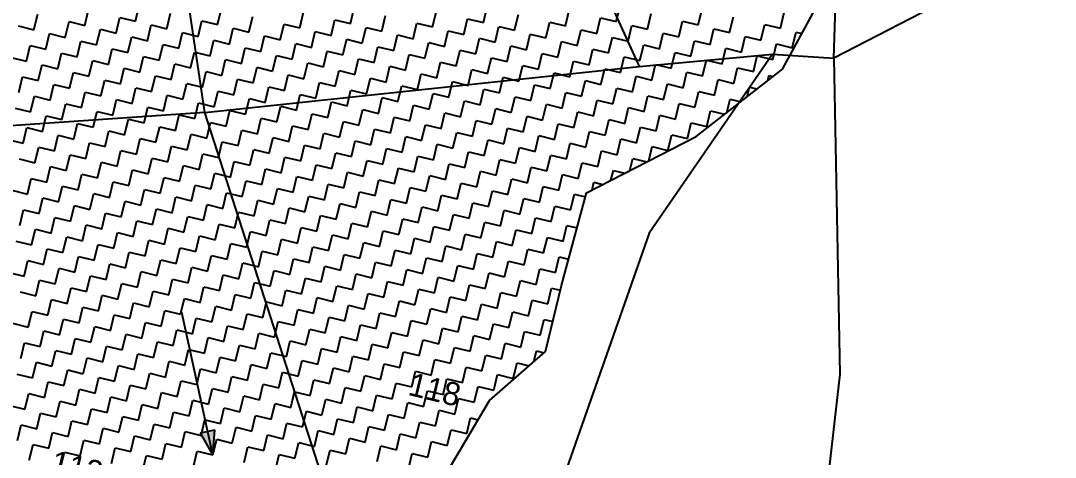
# Model space of a CAD drawing. Header units: metres. Extents: x 280481 to 282563, y 2046849 to 2049468.
# Drawn here: x 281675.5 to 281837.1, y 2048614 to 2048682.2 of the extents above; entities that cross this region are included whole.
import ezdxf
from ezdxf.enums import TextEntityAlignment as Align

# ---------------------------------------------------------------- set-up
doc = ezdxf.new("R2010")
doc.units = ezdxf.units.M
for name, color, linetype in [('POLY_HATCH', 12, 'Continuous'), ('POLY_PARCEL', 6, 'Continuous'), ('TEXT_PARCEL', 7, 'Continuous')]:
    doc.layers.add(name, color=color, linetype=linetype)
doc.styles.add('TEXT_MAP', font='')
doc.styles.get('TEXT_MAP').set_extended_font_data('Kruti Dev 050')

msp = doc.modelspace()

# ---------------------------------------------------------------- hatches: boundary and pattern name
h = msp.add_hatch(color=256)
h.paths.add_polyline_path([(281704.68, 2048618.11), (281703.55, 2048617.86), (281705.48, 2048614.42)])
h.paths.add_polyline_path([(281705.48, 2048614.42), (281705.81, 2048618.35), (281704.68, 2048618.11)])

# ---------------------------------------------------------------- linework, layer by layer
for points in [[(281705.48, 2048614.42), (281700.63, 2048636.65)], [(281703.55, 2048617.86), (281705.81, 2048618.35)], [(281705.48, 2048614.42), (281705.81, 2048618.35)], [(281705.48, 2048614.42), (281703.55, 2048617.86)]]:
    msp.add_lwpolyline(points)
at = {"layer": 'POLY_HATCH', "linetype": 'Continuous'}
for p, q in [((281693.4, 2048682.1), (281693.99, 2048684.55)), ((281677.53, 2048680.76), (281678.13, 2048683.21)), ((281685.46, 2048681.43), (281686.06, 2048683.88)), ((281698.29, 2048680.91), (281698.88, 2048683.36)), ((281706.22, 2048681.58), (281706.82, 2048684.03)), ((281719.05, 2048681.06), (281719.64, 2048683.51)), ((281726.98, 2048681.73), (281727.57, 2048684.18)), ((281731.87, 2048680.54), (281732.47, 2048682.99)), ((281739.8, 2048681.21), (281740.4, 2048683.66)), ((281747.74, 2048681.88), (281748.33, 2048684.33)), ((281752.63, 2048680.69), (281753.22, 2048683.14)), ((281760.56, 2048681.36), (281761.16, 2048683.81)), ((281768.49, 2048682.03), (281769.09, 2048684.48)), ((281773.39, 2048680.84), (281773.98, 2048683.29)), ((281781.32, 2048681.51), (281781.91, 2048683.96)), ((281794.14, 2048680.99), (281794.74, 2048683.44)), ((281675.09, 2048681.36), (281677.53, 2048680.76)), ((281682.43, 2048679.58), (281683.02, 2048682.03)), ((281683.02, 2048682.03), (281685.46, 2048681.43)), ((281690.36, 2048680.25), (281690.95, 2048682.69)), ((281690.95, 2048682.69), (281693.4, 2048682.1)), ((281695.25, 2048679.06), (281695.84, 2048681.51)), ((281695.84, 2048681.51), (281698.29, 2048680.91)), ((281703.18, 2048679.73), (281703.78, 2048682.17)), ((281703.78, 2048682.17), (281706.22, 2048681.58)), ((281711.12, 2048680.4), (281711.71, 2048682.84)), ((281716.01, 2048679.21), (281716.6, 2048681.66)), ((281716.6, 2048681.66), (281719.05, 2048681.06)), ((281723.94, 2048679.88), (281724.53, 2048682.32)), ((281724.53, 2048682.32), (281726.98, 2048681.73)), ((281736.77, 2048679.36), (281737.36, 2048681.81)), ((281737.36, 2048681.81), (281739.8, 2048681.21)), ((281744.7, 2048680.03), (281745.29, 2048682.47)), ((281745.29, 2048682.47), (281747.74, 2048681.88)), ((281749.59, 2048678.84), (281750.18, 2048681.29)), ((281750.18, 2048681.29), (281752.63, 2048680.69)), ((281757.52, 2048679.51), (281758.12, 2048681.95)), ((281758.12, 2048681.95), (281760.56, 2048681.36)), ((281765.46, 2048680.18), (281766.05, 2048682.62)), ((281766.05, 2048682.62), (281768.49, 2048682.03)), ((281770.35, 2048678.99), (281770.94, 2048681.44)), ((281770.94, 2048681.44), (281773.39, 2048680.84)), ((281778.28, 2048679.66), (281778.87, 2048682.1)), ((281778.87, 2048682.1), (281781.32, 2048681.51)), ((281786.21, 2048680.32), (281786.81, 2048682.77)), ((281791.11, 2048679.14), (281791.7, 2048681.58)), ((281791.7, 2048681.58), (281794.14, 2048680.99)), ((281679.39, 2048677.73), (281679.98, 2048680.17)), ((281679.98, 2048680.17), (281682.43, 2048679.58)), ((281687.32, 2048678.39), (281687.91, 2048680.84)), ((281687.91, 2048680.84), (281690.36, 2048680.25)), ((281692.21, 2048677.21), (281692.8, 2048679.65)), ((281692.8, 2048679.65), (281695.25, 2048679.06)), ((281700.14, 2048677.87), (281700.74, 2048680.32)), ((281700.74, 2048680.32), (281703.18, 2048679.73)), ((281708.08, 2048678.54), (281708.67, 2048680.99)), ((281708.67, 2048680.99), (281711.12, 2048680.4)), ((281712.97, 2048677.36), (281713.56, 2048679.8)), ((281713.56, 2048679.8), (281716.01, 2048679.21)), ((281720.9, 2048678.02), (281721.49, 2048680.47)), ((281721.49, 2048680.47), (281723.94, 2048679.88)), ((281728.83, 2048678.69), (281729.43, 2048681.14)), ((281729.43, 2048681.14), (281731.87, 2048680.54)), ((281733.73, 2048677.51), (281734.32, 2048679.95)), ((281734.32, 2048679.95), (281736.77, 2048679.36)), ((281741.66, 2048678.17), (281742.25, 2048680.62)), ((281742.25, 2048680.62), (281744.7, 2048680.03)), ((281754.48, 2048677.65), (281755.08, 2048680.1)), ((281755.08, 2048680.1), (281757.52, 2048679.51)), ((281762.42, 2048678.32), (281763.01, 2048680.77)), ((281763.01, 2048680.77), (281765.46, 2048680.18)), ((281775.24, 2048677.8), (281775.83, 2048680.25)), ((281775.83, 2048680.25), (281778.28, 2048679.66)), ((281783.17, 2048678.47), (281783.77, 2048680.92)), ((281783.77, 2048680.92), (281786.21, 2048680.32)), ((281788.07, 2048677.28), (281788.66, 2048679.73)), ((281788.66, 2048679.73), (281791.11, 2048679.14)), ((281796, 2048677.95), (281796.59, 2048680.4)), ((281796.59, 2048680.4), (281797.5, 2048680.18)), ((281676.35, 2048675.87), (281676.94, 2048678.32)), ((281676.94, 2048678.32), (281679.39, 2048677.73)), ((281684.28, 2048676.54), (281684.87, 2048678.99)), ((281684.87, 2048678.99), (281687.32, 2048678.39)), ((281697.1, 2048676.02), (281697.7, 2048678.47)), ((281697.7, 2048678.47), (281700.14, 2048677.87)), ((281705.04, 2048676.69), (281705.63, 2048679.14)), ((281705.63, 2048679.14), (281708.08, 2048678.54)), ((281717.86, 2048676.17), (281718.45, 2048678.62)), ((281718.45, 2048678.62), (281720.9, 2048678.02)), ((281725.79, 2048676.84), (281726.39, 2048679.28)), ((281726.39, 2048679.28), (281728.83, 2048678.69)), ((281730.69, 2048675.65), (281731.28, 2048678.1)), ((281731.28, 2048678.1), (281733.73, 2048677.51)), ((281738.62, 2048676.32), (281739.21, 2048678.77)), ((281739.21, 2048678.77), (281741.66, 2048678.17)), ((281746.55, 2048676.99), (281747.14, 2048679.43)), ((281747.14, 2048679.43), (281749.59, 2048678.84)), ((281751.44, 2048675.8), (281752.04, 2048678.25)), ((281752.04, 2048678.25), (281754.48, 2048677.65)), ((281759.38, 2048676.47), (281759.97, 2048678.91)), ((281759.97, 2048678.91), (281762.42, 2048678.32)), ((281767.31, 2048677.14), (281767.9, 2048679.58)), ((281767.9, 2048679.58), (281770.35, 2048678.99)), ((281772.2, 2048675.95), (281772.79, 2048678.4)), ((281772.79, 2048678.4), (281775.24, 2048677.8)), ((281780.13, 2048676.62), (281780.73, 2048679.06)), ((281780.73, 2048679.06), (281783.17, 2048678.47)), ((281792.96, 2048676.1), (281793.55, 2048678.55)), ((281793.55, 2048678.55), (281796, 2048677.95)), ((281673.9, 2048676.46), (281676.35, 2048675.87)), ((281681.24, 2048674.69), (281681.83, 2048677.13)), ((281681.83, 2048677.13), (281684.28, 2048676.54)), ((281689.17, 2048675.35), (281689.76, 2048677.8)), ((281689.76, 2048677.8), (281692.21, 2048677.21)), ((281694.06, 2048674.17), (281694.66, 2048676.61)), ((281694.66, 2048676.61), (281697.1, 2048676.02)), ((281702, 2048674.84), (281702.59, 2048677.28)), ((281702.59, 2048677.28), (281705.04, 2048676.69)), ((281709.93, 2048675.5), (281710.52, 2048677.95)), ((281710.52, 2048677.95), (281712.97, 2048677.36)), ((281714.82, 2048674.32), (281715.42, 2048676.76)), ((281715.42, 2048676.76), (281717.86, 2048676.17)), ((281722.75, 2048674.98), (281723.35, 2048677.43)), ((281723.35, 2048677.43), (281725.79, 2048676.84)), ((281735.58, 2048674.47), (281736.17, 2048676.91)), ((281736.17, 2048676.91), (281738.62, 2048676.32)), ((281743.51, 2048675.13), (281744.1, 2048677.58)), ((281744.1, 2048677.58), (281746.55, 2048676.99)), ((281756.34, 2048674.61), (281756.93, 2048677.06)), ((281756.93, 2048677.06), (281759.38, 2048676.47)), ((281764.27, 2048675.28), (281764.86, 2048677.73)), ((281764.86, 2048677.73), (281767.31, 2048677.14)), ((281769.16, 2048674.1), (281769.76, 2048676.54)), ((281769.76, 2048676.54), (281772.2, 2048675.95)), ((281777.09, 2048674.76), (281777.69, 2048677.21)), ((281777.69, 2048677.21), (281780.13, 2048676.62)), ((281785.03, 2048675.43), (281785.62, 2048677.88)), ((281785.62, 2048677.88), (281788.07, 2048677.28)), ((281789.92, 2048674.25), (281790.51, 2048676.69)), ((281790.51, 2048676.69), (281792.96, 2048676.1)), ((281678.2, 2048672.83), (281678.79, 2048675.28)), ((281678.79, 2048675.28), (281681.24, 2048674.69)), ((281686.13, 2048673.5), (281686.73, 2048675.95)), ((281686.73, 2048675.95), (281689.17, 2048675.35)), ((281698.96, 2048672.98), (281699.55, 2048675.43)), ((281699.55, 2048675.43), (281702, 2048674.84)), ((281706.89, 2048673.65), (281707.48, 2048676.1)), ((281707.48, 2048676.1), (281709.93, 2048675.5)), ((281711.78, 2048672.46), (281712.38, 2048674.91)), ((281712.38, 2048674.91), (281714.82, 2048674.32)), ((281719.72, 2048673.13), (281720.31, 2048675.58)), ((281720.31, 2048675.58), (281722.75, 2048674.98)), ((281727.65, 2048673.8), (281728.24, 2048676.24)), ((281728.24, 2048676.24), (281730.69, 2048675.65)), ((281732.54, 2048672.61), (281733.13, 2048675.06)), ((281733.13, 2048675.06), (281735.58, 2048674.47)), ((281740.47, 2048673.28), (281741.07, 2048675.73)), ((281741.07, 2048675.73), (281743.51, 2048675.13)), ((281748.4, 2048673.95), (281749, 2048676.39)), ((281749, 2048676.39), (281751.44, 2048675.8)), ((281753.3, 2048672.76), (281753.89, 2048675.21)), ((281753.89, 2048675.21), (281756.34, 2048674.61)), ((281761.23, 2048673.43), (281761.82, 2048675.88)), ((281761.82, 2048675.88), (281764.27, 2048675.28)), ((281774.05, 2048672.91), (281774.65, 2048675.36)), ((281774.65, 2048675.36), (281777.09, 2048674.76)), ((281781.99, 2048673.58), (281782.58, 2048676.02)), ((281782.58, 2048676.02), (281785.03, 2048675.43)), ((281786.88, 2048672.39), (281787.47, 2048674.84)), ((281787.47, 2048674.84), (281789.92, 2048674.25)), ((281675.16, 2048670.98), (281675.75, 2048673.43)), ((281675.75, 2048673.43), (281678.2, 2048672.83)), ((281683.09, 2048671.65), (281683.69, 2048674.09)), ((281683.69, 2048674.09), (281686.13, 2048673.5)), ((281691.03, 2048672.31), (281691.62, 2048674.76)), ((281691.62, 2048674.76), (281694.06, 2048674.17)), ((281695.92, 2048671.13), (281696.51, 2048673.57)), ((281696.51, 2048673.57), (281698.96, 2048672.98)), ((281703.85, 2048671.8), (281704.44, 2048674.24)), ((281704.44, 2048674.24), (281706.89, 2048673.65)), ((281716.68, 2048671.28), (281717.27, 2048673.72)), ((281717.27, 2048673.72), (281719.72, 2048673.13)), ((281724.61, 2048671.94), (281725.2, 2048674.39)), ((281725.2, 2048674.39), (281727.65, 2048673.8)), ((281729.5, 2048670.76), (281730.09, 2048673.21)), ((281730.09, 2048673.21), (281732.54, 2048672.61)), ((281737.43, 2048671.43), (281738.03, 2048673.87)), ((281738.03, 2048673.87), (281740.47, 2048673.28)), ((281745.37, 2048672.09), (281745.96, 2048674.54)), ((281745.96, 2048674.54), (281748.4, 2048673.95)), ((281750.26, 2048670.91), (281750.85, 2048673.35)), ((281750.85, 2048673.35), (281753.3, 2048672.76)), ((281758.19, 2048671.58), (281758.78, 2048674.02)), ((281758.78, 2048674.02), (281761.23, 2048673.43)), ((281766.12, 2048672.24), (281766.72, 2048674.69)), ((281766.72, 2048674.69), (281769.16, 2048674.1)), ((281771.02, 2048671.06), (281771.61, 2048673.5)), ((281771.61, 2048673.5), (281774.05, 2048672.91)), ((281778.95, 2048671.72), (281779.54, 2048674.17)), ((281779.54, 2048674.17), (281781.99, 2048673.58)), ((281792.16, 2048672.82), (281792.37, 2048673.65)), ((281792.37, 2048673.65), (281793.03, 2048673.49)), ((281680.05, 2048669.79), (281680.65, 2048672.24)), ((281680.65, 2048672.24), (281683.09, 2048671.65)), ((281687.99, 2048670.46), (281688.58, 2048672.91)), ((281688.58, 2048672.91), (281691.03, 2048672.31)), ((281692.88, 2048669.27), (281693.47, 2048671.72)), ((281693.47, 2048671.72), (281695.92, 2048671.13)), ((281700.81, 2048669.94), (281701.4, 2048672.39)), ((281701.4, 2048672.39), (281703.85, 2048671.8)), ((281708.74, 2048670.61), (281709.34, 2048673.06)), ((281709.34, 2048673.06), (281711.78, 2048672.46)), ((281713.64, 2048669.42), (281714.23, 2048671.87)), ((281714.23, 2048671.87), (281716.68, 2048671.28)), ((281721.57, 2048670.09), (281722.16, 2048672.54)), ((281722.16, 2048672.54), (281724.61, 2048671.94)), ((281734.39, 2048669.57), (281734.99, 2048672.02)), ((281734.99, 2048672.02), (281737.43, 2048671.43)), ((281742.33, 2048670.24), (281742.92, 2048672.69)), ((281742.92, 2048672.69), (281745.37, 2048672.09)), ((281755.15, 2048669.72), (281755.74, 2048672.17)), ((281755.74, 2048672.17), (281758.19, 2048671.58)), ((281763.08, 2048670.39), (281763.68, 2048672.84)), ((281763.68, 2048672.84), (281766.12, 2048672.24)), ((281767.98, 2048669.2), (281768.57, 2048671.65)), ((281768.57, 2048671.65), (281771.02, 2048671.06)), ((281775.91, 2048669.87), (281776.5, 2048672.32)), ((281776.5, 2048672.32), (281778.95, 2048671.72)), ((281783.84, 2048670.54), (281784.43, 2048672.98)), ((281784.43, 2048672.98), (281786.88, 2048672.39)), ((281788.97, 2048670.34), (281789.33, 2048671.8)), ((281789.33, 2048671.8), (281790.49, 2048671.52)), ((281677.01, 2048667.94), (281677.61, 2048670.39)), ((281677.61, 2048670.39), (281680.05, 2048669.79)), ((281684.95, 2048668.61), (281685.54, 2048671.05)), ((281685.54, 2048671.05), (281687.99, 2048670.46)), ((281697.77, 2048668.09), (281698.36, 2048670.54)), ((281698.36, 2048670.54), (281700.81, 2048669.94)), ((281705.7, 2048668.76), (281706.3, 2048671.2)), ((281706.3, 2048671.2), (281708.74, 2048670.61)), ((281710.6, 2048667.57), (281711.19, 2048670.02)), ((281711.19, 2048670.02), (281713.64, 2048669.42)), ((281718.53, 2048668.24), (281719.12, 2048670.68)), ((281719.12, 2048670.68), (281721.57, 2048670.09)), ((281726.46, 2048668.91), (281727.05, 2048671.35)), ((281727.05, 2048671.35), (281729.5, 2048670.76)), ((281731.35, 2048667.72), (281731.95, 2048670.17)), ((281731.95, 2048670.17), (281734.39, 2048669.57)), ((281739.29, 2048668.39), (281739.88, 2048670.83)), ((281739.88, 2048670.83), (281742.33, 2048670.24)), ((281747.22, 2048669.05), (281747.81, 2048671.5)), ((281747.81, 2048671.5), (281750.26, 2048670.91)), ((281752.11, 2048667.87), (281752.7, 2048670.31)), ((281752.7, 2048670.31), (281755.15, 2048669.72)), ((281760.04, 2048668.54), (281760.64, 2048670.98)), ((281760.64, 2048670.98), (281763.08, 2048670.39)), ((281772.87, 2048668.02), (281773.46, 2048670.46)), ((281773.46, 2048670.46), (281775.91, 2048669.87)), ((281780.8, 2048668.69), (281781.39, 2048671.13)), ((281781.39, 2048671.13), (281783.84, 2048670.54)), ((281674.57, 2048668.53), (281677.01, 2048667.94)), ((281681.91, 2048666.75), (281682.5, 2048669.2)), ((281682.5, 2048669.2), (281684.95, 2048668.61)), ((281689.84, 2048667.42), (281690.43, 2048669.87)), ((281690.43, 2048669.87), (281692.88, 2048669.27)), ((281694.73, 2048666.24), (281695.33, 2048668.68)), ((281695.33, 2048668.68), (281697.77, 2048668.09)), ((281702.66, 2048666.9), (281703.26, 2048669.35)), ((281703.26, 2048669.35), (281705.7, 2048668.76)), ((281715.49, 2048666.38), (281716.08, 2048668.83)), ((281716.08, 2048668.83), (281718.53, 2048668.24)), ((281723.42, 2048667.05), (281724.01, 2048669.5)), ((281724.01, 2048669.5), (281726.46, 2048668.91)), ((281736.25, 2048666.53), (281736.84, 2048668.98)), ((281736.84, 2048668.98), (281739.29, 2048668.39)), ((281744.18, 2048667.2), (281744.77, 2048669.65)), ((281744.77, 2048669.65), (281747.22, 2048669.05)), ((281749.07, 2048666.02), (281749.67, 2048668.46)), ((281749.67, 2048668.46), (281752.11, 2048667.87)), ((281757, 2048666.68), (281757.6, 2048669.13)), ((281757.6, 2048669.13), (281760.04, 2048668.54)), ((281764.94, 2048667.35), (281765.53, 2048669.8)), ((281765.53, 2048669.8), (281767.98, 2048669.2)), ((281769.83, 2048666.16), (281770.42, 2048668.61)), ((281770.42, 2048668.61), (281772.87, 2048668.02)), ((281777.76, 2048666.83), (281778.35, 2048669.28)), ((281778.35, 2048669.28), (281780.8, 2048668.69)), ((281785.78, 2048667.85), (281786.29, 2048669.95)), ((281786.29, 2048669.95), (281787.95, 2048669.54)), ((281678.87, 2048664.9), (281679.46, 2048667.35)), ((281679.46, 2048667.35), (281681.91, 2048666.75)), ((281686.8, 2048665.57), (281687.39, 2048668.01)), ((281687.39, 2048668.01), (281689.84, 2048667.42)), ((281691.69, 2048664.38), (281692.29, 2048666.83)), ((281692.29, 2048666.83), (281694.73, 2048666.24)), ((281699.63, 2048665.05), (281700.22, 2048667.5)), ((281700.22, 2048667.5), (281702.66, 2048666.9)), ((281707.56, 2048665.72), (281708.15, 2048668.16)), ((281708.15, 2048668.16), (281710.6, 2048667.57)), ((281712.45, 2048664.53), (281713.04, 2048666.98)), ((281713.04, 2048666.98), (281715.49, 2048666.38)), ((281720.38, 2048665.2), (281720.98, 2048667.64)), ((281720.98, 2048667.64), (281723.42, 2048667.05)), ((281728.31, 2048665.87), (281728.91, 2048668.31)), ((281728.91, 2048668.31), (281731.35, 2048667.72)), ((281733.21, 2048664.68), (281733.8, 2048667.13)), ((281733.8, 2048667.13), (281736.25, 2048666.53)), ((281741.14, 2048665.35), (281741.73, 2048667.79)), ((281741.73, 2048667.79), (281744.18, 2048667.2)), ((281753.97, 2048664.83), (281754.56, 2048667.28)), ((281754.56, 2048667.28), (281757, 2048666.68)), ((281761.9, 2048665.5), (281762.49, 2048667.94)), ((281762.49, 2048667.94), (281764.94, 2048667.35)), ((281766.79, 2048664.31), (281767.38, 2048666.76)), ((281767.38, 2048666.76), (281769.83, 2048666.16)), ((281774.72, 2048664.98), (281775.32, 2048667.42)), ((281775.32, 2048667.42), (281777.76, 2048666.83)), ((281782.65, 2048665.65), (281783.25, 2048668.09)), ((281783.25, 2048668.09), (281785.42, 2048667.57)), ((281675.83, 2048663.05), (281676.42, 2048665.49)), ((281676.42, 2048665.49), (281678.87, 2048664.9)), ((281683.76, 2048663.71), (281684.35, 2048666.16)), ((281684.35, 2048666.16), (281686.8, 2048665.57)), ((281696.59, 2048663.2), (281697.18, 2048665.64)), ((281697.18, 2048665.64), (281699.63, 2048665.05)), ((281704.52, 2048663.86), (281705.11, 2048666.31)), ((281705.11, 2048666.31), (281707.56, 2048665.72)), ((281709.41, 2048662.68), (281710, 2048665.12)), ((281710, 2048665.12), (281712.45, 2048664.53)), ((281717.34, 2048663.35), (281717.94, 2048665.79)), ((281717.94, 2048665.79), (281720.38, 2048665.2)), ((281725.28, 2048664.01), (281725.87, 2048666.46)), ((281725.87, 2048666.46), (281728.31, 2048665.87)), ((281730.17, 2048662.83), (281730.76, 2048665.27)), ((281730.76, 2048665.27), (281733.21, 2048664.68)), ((281738.1, 2048663.49), (281738.69, 2048665.94)), ((281738.69, 2048665.94), (281741.14, 2048665.35)), ((281746.03, 2048664.16), (281746.63, 2048666.61)), ((281746.63, 2048666.61), (281749.07, 2048666.02)), ((281750.93, 2048662.98), (281751.52, 2048665.42)), ((281751.52, 2048665.42), (281753.97, 2048664.83)), ((281758.86, 2048663.64), (281759.45, 2048666.09)), ((281759.45, 2048666.09), (281761.9, 2048665.5)), ((281771.68, 2048663.12), (281772.28, 2048665.57)), ((281772.28, 2048665.57), (281774.72, 2048664.98)), ((281779.62, 2048663.79), (281780.21, 2048666.24)), ((281780.21, 2048666.24), (281782.65, 2048665.65)), ((281673.38, 2048663.64), (281675.83, 2048663.05)), ((281680.72, 2048661.86), (281681.31, 2048664.31)), ((281681.31, 2048664.31), (281683.76, 2048663.71)), ((281688.65, 2048662.53), (281689.25, 2048664.97)), ((281689.25, 2048664.97), (281691.69, 2048664.38)), ((281693.55, 2048661.34), (281694.14, 2048663.79)), ((281694.14, 2048663.79), (281696.59, 2048663.2)), ((281701.48, 2048662.01), (281702.07, 2048664.46)), ((281702.07, 2048664.46), (281704.52, 2048663.86)), ((281714.3, 2048661.49), (281714.9, 2048663.94)), ((281714.9, 2048663.94), (281717.34, 2048663.35)), ((281722.24, 2048662.16), (281722.83, 2048664.61)), ((281722.83, 2048664.61), (281725.28, 2048664.01)), ((281735.06, 2048661.64), (281735.65, 2048664.09)), ((281735.65, 2048664.09), (281738.1, 2048663.49)), ((281742.99, 2048662.31), (281743.59, 2048664.75)), ((281743.59, 2048664.75), (281746.03, 2048664.16)), ((281747.89, 2048661.12), (281748.48, 2048663.57)), ((281748.48, 2048663.57), (281750.93, 2048662.98)), ((281755.82, 2048661.79), (281756.41, 2048664.24)), ((281756.41, 2048664.24), (281758.86, 2048663.64)), ((281763.75, 2048662.46), (281764.34, 2048664.9)), ((281764.34, 2048664.9), (281766.79, 2048664.31)), ((281768.64, 2048661.27), (281769.24, 2048663.72)), ((281769.24, 2048663.72), (281771.68, 2048663.12)), ((281776.58, 2048661.94), (281777.17, 2048664.39)), ((281777.17, 2048664.39), (281779.62, 2048663.79)), ((281677.68, 2048660.01), (281678.27, 2048662.45)), ((281678.27, 2048662.45), (281680.72, 2048661.86)), ((281685.61, 2048660.67), (281686.21, 2048663.12)), ((281686.21, 2048663.12), (281688.65, 2048662.53)), ((281690.51, 2048659.49), (281691.1, 2048661.94)), ((281691.1, 2048661.94), (281693.55, 2048661.34)), ((281698.44, 2048660.16), (281699.03, 2048662.6)), ((281699.03, 2048662.6), (281701.48, 2048662.01)), ((281706.37, 2048660.82), (281706.96, 2048663.27)), ((281706.96, 2048663.27), (281709.41, 2048662.68)), ((281711.26, 2048659.64), (281711.86, 2048662.08)), ((281711.86, 2048662.08), (281714.3, 2048661.49)), ((281719.2, 2048660.31), (281719.79, 2048662.75)), ((281719.79, 2048662.75), (281722.24, 2048662.16)), ((281727.13, 2048660.97), (281727.72, 2048663.42)), ((281727.72, 2048663.42), (281730.17, 2048662.83)), ((281732.02, 2048659.79), (281732.61, 2048662.23)), ((281732.61, 2048662.23), (281735.06, 2048661.64)), ((281739.95, 2048660.45), (281740.55, 2048662.9)), ((281740.55, 2048662.9), (281742.99, 2048662.31)), ((281752.78, 2048659.94), (281753.37, 2048662.38)), ((281753.37, 2048662.38), (281755.82, 2048661.79)), ((281760.71, 2048660.6), (281761.3, 2048663.05)), ((281761.3, 2048663.05), (281763.75, 2048662.46)), ((281773.59, 2048660.32), (281774.13, 2048662.53)), ((281774.13, 2048662.53), (281776.58, 2048661.94)), ((281675.24, 2048660.6), (281677.68, 2048660.01)), ((281682.57, 2048658.82), (281683.17, 2048661.27)), ((281683.17, 2048661.27), (281685.61, 2048660.67)), ((281695.4, 2048658.3), (281695.99, 2048660.75)), ((281695.99, 2048660.75), (281698.44, 2048660.16)), ((281703.33, 2048658.97), (281703.93, 2048661.42)), ((281703.93, 2048661.42), (281706.37, 2048660.82)), ((281716.16, 2048658.45), (281716.75, 2048660.9)), ((281716.75, 2048660.9), (281719.2, 2048660.31)), ((281724.09, 2048659.12), (281724.68, 2048661.57)), ((281724.68, 2048661.57), (281727.13, 2048660.97)), ((281728.98, 2048657.93), (281729.58, 2048660.38)), ((281729.58, 2048660.38), (281732.02, 2048659.79)), ((281736.91, 2048658.6), (281737.51, 2048661.05)), ((281737.51, 2048661.05), (281739.95, 2048660.45)), ((281744.85, 2048659.27), (281745.44, 2048661.72)), ((281745.44, 2048661.72), (281747.89, 2048661.12)), ((281749.74, 2048658.08), (281750.33, 2048660.53)), ((281750.33, 2048660.53), (281752.78, 2048659.94)), ((281757.67, 2048658.75), (281758.26, 2048661.2)), ((281758.26, 2048661.2), (281760.71, 2048660.6)), ((281765.6, 2048659.42), (281766.2, 2048661.86)), ((281766.2, 2048661.86), (281768.64, 2048661.27)), ((281770.63, 2048658.79), (281771.09, 2048660.68)), ((281771.09, 2048660.68), (281773.27, 2048660.15)), ((281679.54, 2048656.97), (281680.13, 2048659.41)), ((281680.13, 2048659.41), (281682.57, 2048658.82)), ((281687.47, 2048657.64), (281688.06, 2048660.08)), ((281688.06, 2048660.08), (281690.51, 2048659.49)), ((281692.36, 2048656.45), (281692.95, 2048658.9)), ((281692.95, 2048658.9), (281695.4, 2048658.3)), ((281700.29, 2048657.12), (281700.89, 2048659.56)), ((281700.89, 2048659.56), (281703.33, 2048658.97)), ((281708.22, 2048657.78), (281708.82, 2048660.23)), ((281708.82, 2048660.23), (281711.26, 2048659.64)), ((281713.12, 2048656.6), (281713.71, 2048659.05)), ((281713.71, 2048659.05), (281716.16, 2048658.45)), ((281721.05, 2048657.27), (281721.64, 2048659.71)), ((281721.64, 2048659.71), (281724.09, 2048659.12)), ((281733.88, 2048656.75), (281734.47, 2048659.19)), ((281734.47, 2048659.19), (281736.91, 2048658.6)), ((281741.81, 2048657.42), (281742.4, 2048659.86)), ((281742.4, 2048659.86), (281744.85, 2048659.27)), ((281746.7, 2048656.23), (281747.29, 2048658.68)), ((281747.29, 2048658.68), (281749.74, 2048658.08)), ((281754.63, 2048656.9), (281755.23, 2048659.34)), ((281755.23, 2048659.34), (281757.67, 2048658.75)), ((281762.56, 2048657.56), (281763.16, 2048660.01)), ((281763.16, 2048660.01), (281765.6, 2048659.42)), ((281767.67, 2048657.27), (281768.05, 2048658.82)), ((281768.05, 2048658.82), (281769.85, 2048658.39)), ((281676.5, 2048655.11), (281677.09, 2048657.56)), ((281677.09, 2048657.56), (281679.54, 2048656.97)), ((281684.43, 2048655.78), (281685.02, 2048658.23)), ((281685.02, 2048658.23), (281687.47, 2048657.64)), ((281689.32, 2048654.6), (281689.91, 2048657.04)), ((281689.91, 2048657.04), (281692.36, 2048656.45)), ((281697.25, 2048655.26), (281697.85, 2048657.71)), ((281697.85, 2048657.71), (281700.29, 2048657.12)), ((281705.19, 2048655.93), (281705.78, 2048658.38)), ((281705.78, 2048658.38), (281708.22, 2048657.78)), ((281710.08, 2048654.75), (281710.67, 2048657.19)), ((281710.67, 2048657.19), (281713.12, 2048656.6)), ((281718.01, 2048655.41), (281718.6, 2048657.86)), ((281718.6, 2048657.86), (281721.05, 2048657.27)), ((281725.94, 2048656.08), (281726.54, 2048658.53)), ((281726.54, 2048658.53), (281728.98, 2048657.93)), ((281730.84, 2048654.89), (281731.43, 2048657.34)), ((281731.43, 2048657.34), (281733.88, 2048656.75)), ((281738.77, 2048655.56), (281739.36, 2048658.01)), ((281739.36, 2048658.01), (281741.81, 2048657.42)), ((281751.59, 2048655.04), (281752.19, 2048657.49)), ((281752.19, 2048657.49), (281754.63, 2048656.9)), ((281759.53, 2048655.71), (281760.12, 2048658.16)), ((281760.12, 2048658.16), (281762.56, 2048657.56)), ((281674.05, 2048655.71), (281676.5, 2048655.11)), ((281681.39, 2048653.93), (281681.98, 2048656.38)), ((281681.98, 2048656.38), (281684.43, 2048655.78)), ((281694.21, 2048653.41), (281694.81, 2048655.86)), ((281694.81, 2048655.86), (281697.25, 2048655.26)), ((281702.15, 2048654.08), (281702.74, 2048656.52)), ((281702.74, 2048656.52), (281705.19, 2048655.93)), ((281714.97, 2048653.56), (281715.56, 2048656.01)), ((281715.56, 2048656.01), (281718.01, 2048655.41)), ((281722.9, 2048654.23), (281723.5, 2048656.67)), ((281723.5, 2048656.67), (281725.94, 2048656.08)), ((281727.8, 2048653.04), (281728.39, 2048655.49)), ((281728.39, 2048655.49), (281730.84, 2048654.89)), ((281735.73, 2048653.71), (281736.32, 2048656.15)), ((281736.32, 2048656.15), (281738.77, 2048655.56)), ((281743.66, 2048654.38), (281744.25, 2048656.82)), ((281744.25, 2048656.82), (281746.7, 2048656.23)), ((281748.55, 2048653.19), (281749.15, 2048655.64)), ((281749.15, 2048655.64), (281751.59, 2048655.04)), ((281756.49, 2048653.86), (281757.08, 2048656.3)), ((281757.08, 2048656.3), (281759.53, 2048655.71)), ((281764.72, 2048655.75), (281765.01, 2048656.97)), ((281765.01, 2048656.97), (281766.42, 2048656.63)), ((281678.35, 2048652.08), (281678.94, 2048654.52)), ((281678.94, 2048654.52), (281681.39, 2048653.93)), ((281686.28, 2048652.74), (281686.87, 2048655.19)), ((281686.87, 2048655.19), (281689.32, 2048654.6)), ((281691.17, 2048651.56), (281691.77, 2048654)), ((281691.77, 2048654), (281694.21, 2048653.41)), ((281699.11, 2048652.22), (281699.7, 2048654.67)), ((281699.7, 2048654.67), (281702.15, 2048654.08)), ((281707.04, 2048652.89), (281707.63, 2048655.34)), ((281707.63, 2048655.34), (281710.08, 2048654.75)), ((281711.93, 2048651.71), (281712.52, 2048654.15)), ((281712.52, 2048654.15), (281714.97, 2048653.56)), ((281719.86, 2048652.37), (281720.46, 2048654.82)), ((281720.46, 2048654.82), (281722.9, 2048654.23)), ((281732.69, 2048651.85), (281733.28, 2048654.3)), ((281733.28, 2048654.3), (281735.73, 2048653.71)), ((281740.62, 2048652.52), (281741.21, 2048654.97)), ((281741.21, 2048654.97), (281743.66, 2048654.38)), ((281753.45, 2048652), (281754.04, 2048654.45)), ((281754.04, 2048654.45), (281756.49, 2048653.86)), ((281761.38, 2048652.67), (281761.97, 2048655.12)), ((281761.97, 2048655.12), (281763.69, 2048654.7)), ((281675.31, 2048650.22), (281675.9, 2048652.67)), ((281675.9, 2048652.67), (281678.35, 2048652.08)), ((281683.24, 2048650.89), (281683.84, 2048653.34)), ((281683.84, 2048653.34), (281686.28, 2048652.74)), ((281696.07, 2048650.37), (281696.66, 2048652.82)), ((281696.66, 2048652.82), (281699.11, 2048652.22)), ((281704, 2048651.04), (281704.59, 2048653.48)), ((281704.59, 2048653.48), (281707.04, 2048652.89)), ((281708.89, 2048649.85), (281709.49, 2048652.3)), ((281709.49, 2048652.3), (281711.93, 2048651.71)), ((281716.82, 2048650.52), (281717.42, 2048652.97)), ((281717.42, 2048652.97), (281719.86, 2048652.37)), ((281724.76, 2048651.19), (281725.35, 2048653.63)), ((281725.35, 2048653.63), (281727.8, 2048653.04)), ((281729.65, 2048650), (281730.24, 2048652.45)), ((281730.24, 2048652.45), (281732.69, 2048651.85)), ((281737.58, 2048650.67), (281738.18, 2048653.12)), ((281738.18, 2048653.12), (281740.62, 2048652.52)), ((281745.51, 2048651.34), (281746.11, 2048653.78)), ((281746.11, 2048653.78), (281748.55, 2048653.19)), ((281750.41, 2048650.15), (281751, 2048652.6)), ((281751, 2048652.6), (281753.45, 2048652)), ((281758.34, 2048650.82), (281758.93, 2048653.26)), ((281758.93, 2048653.26), (281761.38, 2048652.67)), ((281680.2, 2048649.04), (281680.8, 2048651.48)), ((281680.8, 2048651.48), (281683.24, 2048650.89)), ((281688.14, 2048649.7), (281688.73, 2048652.15)), ((281688.73, 2048652.15), (281691.17, 2048651.56)), ((281693.03, 2048648.52), (281693.62, 2048650.96)), ((281693.62, 2048650.96), (281696.07, 2048650.37)), ((281700.96, 2048649.18), (281701.55, 2048651.63)), ((281701.55, 2048651.63), (281704, 2048651.04)), ((281713.79, 2048648.67), (281714.38, 2048651.11)), ((281714.38, 2048651.11), (281716.82, 2048650.52)), ((281721.72, 2048649.33), (281722.31, 2048651.78)), ((281722.31, 2048651.78), (281724.76, 2048651.19)), ((281726.61, 2048648.15), (281727.2, 2048650.59)), ((281727.2, 2048650.59), (281729.65, 2048650)), ((281734.54, 2048648.82), (281735.14, 2048651.26)), ((281735.14, 2048651.26), (281737.58, 2048650.67)), ((281742.47, 2048649.48), (281743.07, 2048651.93)), ((281743.07, 2048651.93), (281745.51, 2048651.34)), ((281747.37, 2048648.3), (281747.96, 2048650.74)), ((281747.96, 2048650.74), (281750.41, 2048650.15)), ((281755.3, 2048648.96), (281755.89, 2048651.41)), ((281755.89, 2048651.41), (281758.34, 2048650.82)), ((281677.16, 2048647.18), (281677.76, 2048649.63)), ((281677.76, 2048649.63), (281680.2, 2048649.04)), ((281685.1, 2048647.85), (281685.69, 2048650.3)), ((281685.69, 2048650.3), (281688.14, 2048649.7)), ((281689.99, 2048646.66), (281690.58, 2048649.11)), ((281690.58, 2048649.11), (281693.03, 2048648.52)), ((281697.92, 2048647.33), (281698.51, 2048649.78)), ((281698.51, 2048649.78), (281700.96, 2048649.18)), ((281705.85, 2048648), (281706.45, 2048650.45)), ((281706.45, 2048650.45), (281708.89, 2048649.85)), ((281710.75, 2048646.81), (281711.34, 2048649.26)), ((281711.34, 2048649.26), (281713.79, 2048648.67)), ((281718.68, 2048647.48), (281719.27, 2048649.93)), ((281719.27, 2048649.93), (281721.72, 2048649.33)), ((281731.5, 2048646.96), (281732.1, 2048649.41)), ((281732.1, 2048649.41), (281734.54, 2048648.82)), ((281739.44, 2048647.63), (281740.03, 2048650.08)), ((281740.03, 2048650.08), (281742.47, 2048649.48)), ((281752.26, 2048647.11), (281752.85, 2048649.56)), ((281752.85, 2048649.56), (281755.3, 2048648.96)), ((281760.19, 2048647.78), (281760.79, 2048650.23)), ((281760.79, 2048650.23), (281762.38, 2048649.84)), ((281674.72, 2048647.78), (281677.16, 2048647.18)), ((281682.06, 2048646), (281682.65, 2048648.44)), ((281682.65, 2048648.44), (281685.1, 2048647.85)), ((281694.88, 2048645.48), (281695.47, 2048647.92)), ((281695.47, 2048647.92), (281697.92, 2048647.33)), ((281702.81, 2048646.15), (281703.41, 2048648.59)), ((281703.41, 2048648.59), (281705.85, 2048648)), ((281707.71, 2048644.96), (281708.3, 2048647.41)), ((281708.3, 2048647.41), (281710.75, 2048646.81)), ((281715.64, 2048645.63), (281716.23, 2048648.07)), ((281716.23, 2048648.07), (281718.68, 2048647.48)), ((281723.57, 2048646.29), (281724.16, 2048648.74)), ((281724.16, 2048648.74), (281726.61, 2048648.15)), ((281728.46, 2048645.11), (281729.06, 2048647.56)), ((281729.06, 2048647.56), (281731.5, 2048646.96)), ((281736.4, 2048645.78), (281736.99, 2048648.22)), ((281736.99, 2048648.22), (281739.44, 2048647.63)), ((281744.33, 2048646.44), (281744.92, 2048648.89)), ((281744.92, 2048648.89), (281747.37, 2048648.3)), ((281749.22, 2048645.26), (281749.81, 2048647.7)), ((281749.81, 2048647.7), (281752.26, 2048647.11)), ((281757.15, 2048645.93), (281757.75, 2048648.37)), ((281757.75, 2048648.37), (281760.19, 2048647.78)), ((281679.02, 2048644.14), (281679.61, 2048646.59)), ((281679.61, 2048646.59), (281682.06, 2048646)), ((281686.95, 2048644.81), (281687.54, 2048647.26)), ((281687.54, 2048647.26), (281689.99, 2048646.66)), ((281691.84, 2048643.62), (281692.43, 2048646.07)), ((281692.43, 2048646.07), (281694.88, 2048645.48)), ((281699.77, 2048644.29), (281700.37, 2048646.74)), ((281700.37, 2048646.74), (281702.81, 2048646.15)), ((281712.6, 2048643.77), (281713.19, 2048646.22)), ((281713.19, 2048646.22), (281715.64, 2048645.63)), ((281720.53, 2048644.44), (281721.12, 2048646.89)), ((281721.12, 2048646.89), (281723.57, 2048646.29)), ((281733.36, 2048643.92), (281733.95, 2048646.37)), ((281733.95, 2048646.37), (281736.4, 2048645.78)), ((281741.29, 2048644.59), (281741.88, 2048647.04)), ((281741.88, 2048647.04), (281744.33, 2048646.44)), ((281746.18, 2048643.4), (281746.77, 2048645.85)), ((281746.77, 2048645.85), (281749.22, 2048645.26)), ((281754.11, 2048644.07), (281754.71, 2048646.52)), ((281754.71, 2048646.52), (281757.15, 2048645.93)), ((281675.98, 2048642.29), (281676.57, 2048644.74)), ((281676.57, 2048644.74), (281679.02, 2048644.14)), ((281683.91, 2048642.96), (281684.5, 2048645.4)), ((281684.5, 2048645.4), (281686.95, 2048644.81)), ((281688.8, 2048641.77), (281689.4, 2048644.22)), ((281689.4, 2048644.22), (281691.84, 2048643.62)), ((281696.73, 2048642.44), (281697.33, 2048644.88)), ((281697.33, 2048644.88), (281699.77, 2048644.29)), ((281704.67, 2048643.11), (281705.26, 2048645.55)), ((281705.26, 2048645.55), (281707.71, 2048644.96)), ((281709.56, 2048641.92), (281710.15, 2048644.37)), ((281710.15, 2048644.37), (281712.6, 2048643.77)), ((281717.49, 2048642.59), (281718.09, 2048645.03)), ((281718.09, 2048645.03), (281720.53, 2048644.44)), ((281725.42, 2048643.26), (281726.02, 2048645.7)), ((281726.02, 2048645.7), (281728.46, 2048645.11)), ((281730.32, 2048642.07), (281730.91, 2048644.52)), ((281730.91, 2048644.52), (281733.36, 2048643.92)), ((281738.25, 2048642.74), (281738.84, 2048645.18)), ((281738.84, 2048645.18), (281741.29, 2048644.59)), ((281751.07, 2048642.22), (281751.67, 2048644.66)), ((281751.67, 2048644.66), (281754.11, 2048644.07)), ((281759.01, 2048642.89), (281759.6, 2048645.33)), ((281759.6, 2048645.33), (281761.06, 2048644.98)), ((281673.53, 2048642.88), (281675.98, 2048642.29)), ((281680.87, 2048641.1), (281681.46, 2048643.55)), ((281681.46, 2048643.55), (281683.91, 2048642.96)), ((281693.7, 2048640.59), (281694.29, 2048643.03)), ((281694.29, 2048643.03), (281696.73, 2048642.44)), ((281701.63, 2048641.25), (281702.22, 2048643.7)), ((281702.22, 2048643.7), (281704.67, 2048643.11)), ((281706.52, 2048640.07), (281707.11, 2048642.51)), ((281707.11, 2048642.51), (281709.56, 2048641.92)), ((281714.45, 2048640.73), (281715.05, 2048643.18)), ((281715.05, 2048643.18), (281717.49, 2048642.59)), ((281722.39, 2048641.4), (281722.98, 2048643.85)), ((281722.98, 2048643.85), (281725.42, 2048643.26)), ((281727.28, 2048640.22), (281727.87, 2048642.66)), ((281727.87, 2048642.66), (281730.32, 2048642.07)), ((281735.21, 2048640.88), (281735.8, 2048643.33)), ((281735.8, 2048643.33), (281738.25, 2048642.74)), ((281743.14, 2048641.55), (281743.74, 2048644)), ((281743.74, 2048644), (281746.18, 2048643.4)), ((281748.04, 2048640.36), (281748.63, 2048642.81)), ((281748.63, 2048642.81), (281751.07, 2048642.22)), ((281755.97, 2048641.03), (281756.56, 2048643.48)), ((281756.56, 2048643.48), (281759.01, 2048642.89)), ((281677.83, 2048639.25), (281678.42, 2048641.7)), ((281678.42, 2048641.7), (281680.87, 2048641.1)), ((281685.76, 2048639.92), (281686.36, 2048642.36)), ((281686.36, 2048642.36), (281688.8, 2048641.77)), ((281690.66, 2048638.73), (281691.25, 2048641.18)), ((281691.25, 2048641.18), (281693.7, 2048640.59)), ((281698.59, 2048639.4), (281699.18, 2048641.85)), ((281699.18, 2048641.85), (281701.63, 2048641.25)), ((281711.41, 2048638.88), (281712.01, 2048641.33)), ((281712.01, 2048641.33), (281714.45, 2048640.73)), ((281719.35, 2048639.55), (281719.94, 2048641.99)), ((281719.94, 2048641.99), (281722.39, 2048641.4)), ((281732.17, 2048639.03), (281732.76, 2048641.48)), ((281732.76, 2048641.48), (281735.21, 2048640.88)), ((281740.1, 2048639.7), (281740.7, 2048642.14)), ((281740.7, 2048642.14), (281743.14, 2048641.55)), ((281745, 2048638.51), (281745.59, 2048640.96)), ((281745.59, 2048640.96), (281748.04, 2048640.36)), ((281752.93, 2048639.18), (281753.52, 2048641.63)), ((281753.52, 2048641.63), (281755.97, 2048641.03)), ((281675.38, 2048639.84), (281677.83, 2048639.25)), ((281682.72, 2048638.06), (281683.32, 2048640.51)), ((281683.32, 2048640.51), (281685.76, 2048639.92)), ((281687.62, 2048636.88), (281688.21, 2048639.32)), ((281688.21, 2048639.32), (281690.66, 2048638.73)), ((281695.55, 2048637.55), (281696.14, 2048639.99)), ((281696.14, 2048639.99), (281698.59, 2048639.4)), ((281703.48, 2048638.21), (281704.07, 2048640.66)), ((281704.07, 2048640.66), (281706.52, 2048640.07)), ((281708.37, 2048637.03), (281708.97, 2048639.47)), ((281708.97, 2048639.47), (281711.41, 2048638.88)), ((281716.31, 2048637.69), (281716.9, 2048640.14)), ((281716.9, 2048640.14), (281719.35, 2048639.55)), ((281724.24, 2048638.36), (281724.83, 2048640.81)), ((281724.83, 2048640.81), (281727.28, 2048640.22)), ((281729.13, 2048637.18), (281729.72, 2048639.62)), ((281729.72, 2048639.62), (281732.17, 2048639.03)), ((281737.06, 2048637.84), (281737.66, 2048640.29)), ((281737.66, 2048640.29), (281740.1, 2048639.7)), ((281749.89, 2048637.33), (281750.48, 2048639.77)), ((281750.48, 2048639.77), (281752.93, 2048639.18)), ((281757.82, 2048637.99), (281758.41, 2048640.44)), ((281758.41, 2048640.44), (281759.77, 2048640.11)), ((281679.68, 2048636.21), (281680.28, 2048638.66)), ((281680.28, 2048638.66), (281682.72, 2048638.06)), ((281692.51, 2048635.69), (281693.1, 2048638.14)), ((281693.1, 2048638.14), (281695.55, 2048637.55)), ((281700.44, 2048636.36), (281701.03, 2048638.81)), ((281701.03, 2048638.81), (281703.48, 2048638.21)), ((281713.27, 2048635.84), (281713.86, 2048638.29)), ((281713.86, 2048638.29), (281716.31, 2048637.69)), ((281721.2, 2048636.51), (281721.79, 2048638.96)), ((281721.79, 2048638.96), (281724.24, 2048638.36)), ((281726.09, 2048635.32), (281726.68, 2048637.77)), ((281726.68, 2048637.77), (281729.13, 2048637.18)), ((281734.02, 2048635.99), (281734.62, 2048638.44)), ((281734.62, 2048638.44), (281737.06, 2048637.84)), ((281741.96, 2048636.66), (281742.55, 2048639.1)), ((281742.55, 2048639.1), (281745, 2048638.51)), ((281746.85, 2048635.47), (281747.44, 2048637.92)), ((281747.44, 2048637.92), (281749.89, 2048637.33)), ((281754.78, 2048636.14), (281755.37, 2048638.59)), ((281755.37, 2048638.59), (281757.82, 2048637.99)), ((281676.64, 2048634.36), (281677.24, 2048636.8)), ((281677.24, 2048636.8), (281679.68, 2048636.21)), ((281684.58, 2048635.02), (281685.17, 2048637.47)), ((281685.17, 2048637.47), (281687.62, 2048636.88)), ((281689.47, 2048633.84), (281690.06, 2048636.29)), ((281690.06, 2048636.29), (281692.51, 2048635.69)), ((281697.4, 2048634.51), (281698, 2048636.95)), ((281698, 2048636.95), (281700.44, 2048636.36)), ((281705.33, 2048635.17), (281705.93, 2048637.62)), ((281705.93, 2048637.62), (281708.37, 2048637.03)), ((281710.23, 2048633.99), (281710.82, 2048636.43)), ((281710.82, 2048636.43), (281713.27, 2048635.84)), ((281718.16, 2048634.66), (281718.75, 2048637.1)), ((281718.75, 2048637.1), (281721.2, 2048636.51)), ((281730.98, 2048634.14), (281731.58, 2048636.58)), ((281731.58, 2048636.58), (281734.02, 2048635.99)), ((281738.92, 2048634.8), (281739.51, 2048637.25)), ((281739.51, 2048637.25), (281741.96, 2048636.66)), ((281743.81, 2048633.62), (281744.4, 2048636.06)), ((281744.4, 2048636.06), (281746.85, 2048635.47)), ((281751.74, 2048634.29), (281752.34, 2048636.73)), ((281752.34, 2048636.73), (281754.78, 2048636.14)), ((281674.2, 2048634.95), (281676.64, 2048634.36)), ((281681.54, 2048633.17), (281682.13, 2048635.62)), ((281682.13, 2048635.62), (281684.58, 2048635.02)), ((281686.43, 2048631.99), (281687.02, 2048634.43)), ((281687.02, 2048634.43), (281689.47, 2048633.84)), ((281694.36, 2048632.65), (281694.96, 2048635.1)), ((281694.96, 2048635.1), (281697.4, 2048634.51)), ((281702.3, 2048633.32), (281702.89, 2048635.77)), ((281702.89, 2048635.77), (281705.33, 2048635.17)), ((281707.19, 2048632.13), (281707.78, 2048634.58)), ((281707.78, 2048634.58), (281710.23, 2048633.99)), ((281715.12, 2048632.8), (281715.71, 2048635.25)), ((281715.71, 2048635.25), (281718.16, 2048634.66)), ((281723.05, 2048633.47), (281723.65, 2048635.92)), ((281723.65, 2048635.92), (281726.09, 2048635.32)), ((281727.95, 2048632.28), (281728.54, 2048634.73)), ((281728.54, 2048634.73), (281730.98, 2048634.14)), ((281735.88, 2048632.95), (281736.47, 2048635.4)), ((281736.47, 2048635.4), (281738.92, 2048634.8)), ((281748.7, 2048632.43), (281749.3, 2048634.88)), ((281749.3, 2048634.88), (281751.74, 2048634.29)), ((281756.64, 2048633.1), (281757.23, 2048635.55)), ((281757.23, 2048635.55), (281758.58, 2048635.22)), ((281678.5, 2048631.32), (281679.09, 2048633.76)), ((281679.09, 2048633.76), (281681.54, 2048633.17)), ((281691.32, 2048630.8), (281691.92, 2048633.25)), ((281691.92, 2048633.25), (281694.36, 2048632.65)), ((281699.26, 2048631.47), (281699.85, 2048633.91)), ((281699.85, 2048633.91), (281702.3, 2048633.32)), ((281712.08, 2048630.95), (281712.67, 2048633.39)), ((281712.67, 2048633.39), (281715.12, 2048632.8)), ((281720.01, 2048631.62), (281720.61, 2048634.06)), ((281720.61, 2048634.06), (281723.05, 2048633.47)), ((281724.91, 2048630.43), (281725.5, 2048632.88)), ((281725.5, 2048632.88), (281727.95, 2048632.28)), ((281732.84, 2048631.1), (281733.43, 2048633.54)), ((281733.43, 2048633.54), (281735.88, 2048632.95)), ((281740.77, 2048631.77), (281741.36, 2048634.21)), ((281741.36, 2048634.21), (281743.81, 2048633.62)), ((281745.66, 2048630.58), (281746.26, 2048633.03)), ((281746.26, 2048633.03), (281748.7, 2048632.43)), ((281753.6, 2048631.25), (281754.19, 2048633.69)), ((281754.19, 2048633.69), (281756.64, 2048633.1)), ((281675.46, 2048629.46), (281676.05, 2048631.91)), ((281676.05, 2048631.91), (281678.5, 2048631.32)), ((281683.39, 2048630.13), (281683.98, 2048632.58)), ((281683.98, 2048632.58), (281686.43, 2048631.99)), ((281688.28, 2048628.95), (281688.88, 2048631.39)), ((281688.88, 2048631.39), (281691.32, 2048630.8)), ((281696.22, 2048629.61), (281696.81, 2048632.06)), ((281696.81, 2048632.06), (281699.26, 2048631.47)), ((281704.15, 2048630.28), (281704.74, 2048632.73)), ((281704.74, 2048632.73), (281707.19, 2048632.13)), ((281709.04, 2048629.09), (281709.63, 2048631.54)), ((281709.63, 2048631.54), (281712.08, 2048630.95)), ((281716.97, 2048629.76), (281717.57, 2048632.21)), ((281717.57, 2048632.21), (281720.01, 2048631.62)), ((281729.8, 2048629.24), (281730.39, 2048631.69)), ((281730.39, 2048631.69), (281732.84, 2048631.1)), ((281737.73, 2048629.91), (281738.32, 2048632.36)), ((281738.32, 2048632.36), (281740.77, 2048631.77)), ((281742.62, 2048628.73), (281743.22, 2048631.17)), ((281743.22, 2048631.17), (281745.66, 2048630.58)), ((281750.56, 2048629.39), (281751.15, 2048631.84)), ((281751.15, 2048631.84), (281753.6, 2048631.25)), ((281680.35, 2048628.28), (281680.94, 2048630.72)), ((281680.94, 2048630.72), (281683.39, 2048630.13)), ((281693.18, 2048627.76), (281693.77, 2048630.21)), ((281693.77, 2048630.21), (281696.22, 2048629.61)), ((281701.11, 2048628.43), (281701.7, 2048630.87)), ((281701.7, 2048630.87), (281704.15, 2048630.28)), ((281706, 2048627.24), (281706.6, 2048629.69)), ((281706.6, 2048629.69), (281709.04, 2048629.09)), ((281713.93, 2048627.91), (281714.53, 2048630.36)), ((281714.53, 2048630.36), (281716.97, 2048629.76)), ((281721.87, 2048628.58), (281722.46, 2048631.02)), ((281722.46, 2048631.02), (281724.91, 2048630.43)), ((281726.76, 2048627.39), (281727.35, 2048629.84)), ((281727.35, 2048629.84), (281729.8, 2048629.24)), ((281734.69, 2048628.06), (281735.28, 2048630.5)), ((281735.28, 2048630.5), (281737.73, 2048629.91)), ((281747.52, 2048627.54), (281748.11, 2048629.99)), ((281748.11, 2048629.99), (281750.56, 2048629.39)), ((281755.63, 2048628.95), (281756.04, 2048630.65)), ((281756.04, 2048630.65), (281757.25, 2048630.36)), ((281677.31, 2048626.42), (281677.91, 2048628.87)), ((281677.91, 2048628.87), (281680.35, 2048628.28)), ((281685.24, 2048627.09), (281685.84, 2048629.54)), ((281685.84, 2048629.54), (281688.28, 2048628.95)), ((281690.14, 2048625.91), (281690.73, 2048628.35)), ((281690.73, 2048628.35), (281693.18, 2048627.76)), ((281698.07, 2048626.57), (281698.66, 2048629.02)), ((281698.66, 2048629.02), (281701.11, 2048628.43)), ((281710.89, 2048626.06), (281711.49, 2048628.5)), ((281711.49, 2048628.5), (281713.93, 2048627.91)), ((281718.83, 2048626.72), (281719.42, 2048629.17)), ((281719.42, 2048629.17), (281721.87, 2048628.58)), ((281723.72, 2048625.54), (281724.31, 2048627.98)), ((281724.31, 2048627.98), (281726.76, 2048627.39)), ((281731.65, 2048626.2), (281732.25, 2048628.65)), ((281732.25, 2048628.65), (281734.69, 2048628.06)), ((281739.58, 2048626.87), (281740.18, 2048629.32)), ((281740.18, 2048629.32), (281742.62, 2048628.73)), ((281744.48, 2048625.69), (281745.07, 2048628.13)), ((281745.07, 2048628.13), (281747.52, 2048627.54)), ((281752.41, 2048626.35), (281753, 2048628.8)), ((281753, 2048628.8), (281754.92, 2048628.33)), ((281674.87, 2048627.02), (281677.31, 2048626.42)), ((281682.21, 2048625.24), (281682.8, 2048627.69)), ((281682.8, 2048627.69), (281685.24, 2048627.09)), ((281687.1, 2048624.05), (281687.69, 2048626.5)), ((281687.69, 2048626.5), (281690.14, 2048625.91)), ((281695.03, 2048624.72), (281695.62, 2048627.17)), ((281695.62, 2048627.17), (281698.07, 2048626.57)), ((281702.96, 2048625.39), (281703.56, 2048627.83)), ((281703.56, 2048627.83), (281706, 2048627.24)), ((281707.86, 2048624.2), (281708.45, 2048626.65)), ((281708.45, 2048626.65), (281710.89, 2048626.06)), ((281715.79, 2048624.87), (281716.38, 2048627.32)), ((281716.38, 2048627.32), (281718.83, 2048626.72)), ((281728.61, 2048624.35), (281729.21, 2048626.8)), ((281729.21, 2048626.8), (281731.65, 2048626.2)), ((281736.55, 2048625.02), (281737.14, 2048627.47)), ((281737.14, 2048627.47), (281739.58, 2048626.87)), ((281749.37, 2048624.5), (281749.96, 2048626.95)), ((281749.96, 2048626.95), (281752.41, 2048626.35)), ((281679.17, 2048623.39), (281679.76, 2048625.83)), ((281679.76, 2048625.83), (281682.21, 2048625.24)), ((281691.99, 2048622.87), (281692.58, 2048625.31)), ((281692.58, 2048625.31), (281695.03, 2048624.72)), ((281699.92, 2048623.53), (281700.52, 2048625.98)), ((281700.52, 2048625.98), (281702.96, 2048625.39)), ((281704.82, 2048622.35), (281705.41, 2048624.8)), ((281705.41, 2048624.8), (281707.86, 2048624.2)), ((281712.75, 2048623.02), (281713.34, 2048625.46)), ((281713.34, 2048625.46), (281715.79, 2048624.87)), ((281720.68, 2048623.68), (281721.27, 2048626.13)), ((281721.27, 2048626.13), (281723.72, 2048625.54)), ((281725.57, 2048622.5), (281726.17, 2048624.94)), ((281726.17, 2048624.94), (281728.61, 2048624.35)), ((281733.51, 2048623.17), (281734.1, 2048625.61)), ((281734.1, 2048625.61), (281736.55, 2048625.02)), ((281741.44, 2048623.83), (281742.03, 2048626.28)), ((281742.03, 2048626.28), (281744.48, 2048625.69)), ((281746.33, 2048622.65), (281746.92, 2048625.09)), ((281746.92, 2048625.09), (281749.37, 2048624.5)), ((281676.13, 2048621.53), (281676.72, 2048623.98)), ((281676.72, 2048623.98), (281679.17, 2048623.39)), ((281684.06, 2048622.2), (281684.65, 2048624.65)), ((281684.65, 2048624.65), (281687.1, 2048624.05)), ((281688.95, 2048621.01), (281689.54, 2048623.46)), ((281689.54, 2048623.46), (281691.99, 2048622.87)), ((281696.88, 2048621.68), (281697.48, 2048624.13)), ((281697.48, 2048624.13), (281699.92, 2048623.53)), ((281709.71, 2048621.16), (281710.3, 2048623.61)), ((281710.3, 2048623.61), (281712.75, 2048623.02)), ((281717.64, 2048621.83), (281718.23, 2048624.28)), ((281718.23, 2048624.28), (281720.68, 2048623.68)), ((281722.53, 2048620.64), (281723.13, 2048623.09)), ((281723.13, 2048623.09), (281725.57, 2048622.5)), ((281730.47, 2048621.31), (281731.06, 2048623.76)), ((281731.06, 2048623.76), (281733.51, 2048623.17)), ((281738.4, 2048621.98), (281738.99, 2048624.43)), ((281738.99, 2048624.43), (281741.44, 2048623.83)), ((281743.29, 2048620.79), (281743.88, 2048623.24)), ((281743.88, 2048623.24), (281746.33, 2048622.65)), ((281673.68, 2048622.13), (281676.13, 2048621.53)), ((281681.02, 2048620.35), (281681.61, 2048622.79)), ((281681.61, 2048622.79), (281684.06, 2048622.2)), ((281685.91, 2048619.16), (281686.51, 2048621.61)), ((281686.51, 2048621.61), (281688.95, 2048621.01)), ((281693.84, 2048619.83), (281694.44, 2048622.27)), ((281694.44, 2048622.27), (281696.88, 2048621.68)), ((281701.78, 2048620.5), (281702.37, 2048622.94)), ((281702.37, 2048622.94), (281704.82, 2048622.35)), ((281706.67, 2048619.31), (281707.26, 2048621.76)), ((281707.26, 2048621.76), (281709.71, 2048621.16)), ((281714.6, 2048619.98), (281715.19, 2048622.42)), ((281715.19, 2048622.42), (281717.64, 2048621.83)), ((281727.43, 2048619.46), (281728.02, 2048621.9)), ((281728.02, 2048621.9), (281730.47, 2048621.31)), ((281735.36, 2048620.13), (281735.95, 2048622.57)), ((281735.95, 2048622.57), (281738.4, 2048621.98)), ((281677.98, 2048618.49), (281678.57, 2048620.94)), ((281678.57, 2048620.94), (281681.02, 2048620.35)), ((281690.81, 2048617.97), (281691.4, 2048620.42)), ((281691.4, 2048620.42), (281693.84, 2048619.83)), ((281698.74, 2048618.64), (281699.33, 2048621.09)), ((281699.33, 2048621.09), (281701.78, 2048620.5)), ((281703.63, 2048617.46), (281704.22, 2048619.9)), ((281704.22, 2048619.9), (281706.67, 2048619.31)), ((281711.56, 2048618.12), (281712.16, 2048620.57)), ((281712.16, 2048620.57), (281714.6, 2048619.98)), ((281719.49, 2048618.79), (281720.09, 2048621.24)), ((281720.09, 2048621.24), (281722.53, 2048620.64)), ((281724.39, 2048617.6), (281724.98, 2048620.05)), ((281724.98, 2048620.05), (281727.43, 2048619.46)), ((281732.32, 2048618.27), (281732.91, 2048620.72)), ((281732.91, 2048620.72), (281735.36, 2048620.13)), ((281740.25, 2048618.94), (281740.85, 2048621.39)), ((281740.85, 2048621.39), (281743.29, 2048620.79)), ((281745.14, 2048617.75), (281745.74, 2048620.2)), ((281745.74, 2048620.2), (281746.92, 2048619.91)), ((281674.94, 2048616.64), (281675.53, 2048619.09)), ((281675.53, 2048619.09), (281677.98, 2048618.49)), ((281682.87, 2048617.31), (281683.47, 2048619.75)), ((281683.47, 2048619.75), (281685.91, 2048619.16)), ((281687.77, 2048616.12), (281688.36, 2048618.57)), ((281688.36, 2048618.57), (281690.81, 2048617.97)), ((281695.7, 2048616.79), (281696.29, 2048619.23)), ((281696.29, 2048619.23), (281698.74, 2048618.64)), ((281708.52, 2048616.27), (281709.12, 2048618.72)), ((281709.12, 2048618.72), (281711.56, 2048618.12)), ((281716.46, 2048616.94), (281717.05, 2048619.38)), ((281717.05, 2048619.38), (281719.49, 2048618.79)), ((281729.28, 2048616.42), (281729.87, 2048618.87)), ((281729.87, 2048618.87), (281732.32, 2048618.27)), ((281737.21, 2048617.09), (281737.81, 2048619.53)), ((281737.81, 2048619.53), (281740.25, 2048618.94)), ((281742.11, 2048615.9), (281742.7, 2048618.35)), ((281742.7, 2048618.35), (281745.14, 2048617.75)), ((281679.83, 2048615.45), (281680.43, 2048617.9)), ((281680.43, 2048617.9), (281682.87, 2048617.31)), ((281684.73, 2048614.27), (281685.32, 2048616.71)), ((281685.32, 2048616.71), (281687.77, 2048616.12)), ((281692.66, 2048614.93), (281693.25, 2048617.38)), ((281693.25, 2048617.38), (281695.7, 2048616.79)), ((281700.59, 2048615.6), (281701.18, 2048618.05)), ((281701.18, 2048618.05), (281703.63, 2048617.46)), ((281705.48, 2048614.42), (281706.08, 2048616.86)), ((281706.08, 2048616.86), (281708.52, 2048616.27)), ((281713.42, 2048615.08), (281714.01, 2048617.53)), ((281714.01, 2048617.53), (281716.46, 2048616.94)), ((281721.35, 2048615.75), (281721.94, 2048618.2)), ((281721.94, 2048618.2), (281724.39, 2048617.6)), ((281726.24, 2048614.57), (281726.83, 2048617.01)), ((281726.83, 2048617.01), (281729.28, 2048616.42)), ((281734.17, 2048615.23), (281734.77, 2048617.68)), ((281734.77, 2048617.68), (281737.21, 2048617.09)), ((281676.79, 2048613.6), (281677.39, 2048616.05)), ((281677.39, 2048616.05), (281679.83, 2048615.45)), ((281689.62, 2048613.08), (281690.21, 2048615.53)), ((281690.21, 2048615.53), (281692.66, 2048614.93)), ((281697.55, 2048613.75), (281698.14, 2048616.2)), ((281698.14, 2048616.2), (281700.59, 2048615.6)), ((281702.44, 2048612.56), (281703.04, 2048615.01)), ((281703.04, 2048615.01), (281705.48, 2048614.42)), ((281710.38, 2048613.23), (281710.97, 2048615.68)), ((281710.97, 2048615.68), (281713.42, 2048615.08)), ((281718.31, 2048613.9), (281718.9, 2048616.34)), ((281718.9, 2048616.34), (281721.35, 2048615.75)), ((281723.2, 2048612.71), (281723.79, 2048615.16)), ((281723.79, 2048615.16), (281726.24, 2048614.57)), ((281731.13, 2048613.38), (281731.73, 2048615.83)), ((281731.73, 2048615.83), (281734.17, 2048615.23)), ((281739.07, 2048614.05), (281739.66, 2048616.49)), ((281739.66, 2048616.49), (281742.11, 2048615.9)), ((281681.69, 2048612.41), (281682.28, 2048614.86)), ((281682.28, 2048614.86), (281684.73, 2048614.27)), ((281694.51, 2048611.9), (281695.1, 2048614.34)), ((281695.1, 2048614.34), (281697.55, 2048613.75)), ((281715.27, 2048612.04), (281715.86, 2048614.49)), ((281715.86, 2048614.49), (281718.31, 2048613.9)), ((281736.03, 2048612.19), (281736.62, 2048614.64)), ((281736.62, 2048614.64), (281739.07, 2048614.05))]:
    msp.add_line(p, q, dxfattribs=at)
at = {"layer": 'POLY_HATCH'}
for p, q in [((281794.48, 2048674.62), (281799.84, 2048684.47)), ((281780.99, 2048664.12), (281794.48, 2048674.62)), ((281763.85, 2048655.31), (281780.99, 2048664.12)), ((281759.95, 2048640.86), (281763.85, 2048655.31)), ((281757.44, 2048630.53), (281759.95, 2048640.86)), ((281748.71, 2048622.93), (281757.44, 2048630.53)), ((281740.5, 2048609.12), (281748.71, 2048622.93))]:
    msp.add_line(p, q, dxfattribs=at)
at = {"layer": 'POLY_PARCEL'}
for p, q in [((281802.51, 2048676.33), (281804.25, 2048731.07)), ((281750.65, 2048722.02), (281772.1, 2048675.02)), ((281874.03, 2048713.29), (281802.51, 2048676.33)), ((281704.23, 2048667.87), (281701.73, 2048684.64)), ((281772.1, 2048675.02), (281792.9, 2048676.96)), ((281792.9, 2048676.96), (281773.64, 2048649.03)), ((281792.9, 2048676.96), (281802.51, 2048676.33)), ((281704.23, 2048667.87), (281772.1, 2048675.02)), ((281802.51, 2048676.33), (281803.45, 2048627.03)), ((281704.23, 2048667.87), (281619.37, 2048661.99)), ((281740.62, 2048554.81), (281704.23, 2048667.87)), ((281773.64, 2048649.03), (281740.62, 2048554.81)), ((281803.45, 2048627.03), (281798.23, 2048581.72))]:
    msp.add_line(p, q, dxfattribs=at)

# ---------------------------------------------------------------- texts
at = {"layer": 'TEXT_PARCEL', "style": 'TEXT_MAP'}
for s, p in [('118', (281739.74, 2048622.86)), ('113', (281683.83, 2048610.7))]:
    msp.add_text(s, height=3.625, rotation=346.3752, dxfattribs=at).set_placement(p, align=Align.CENTER)

doc.saveas('drawing.dxf')
